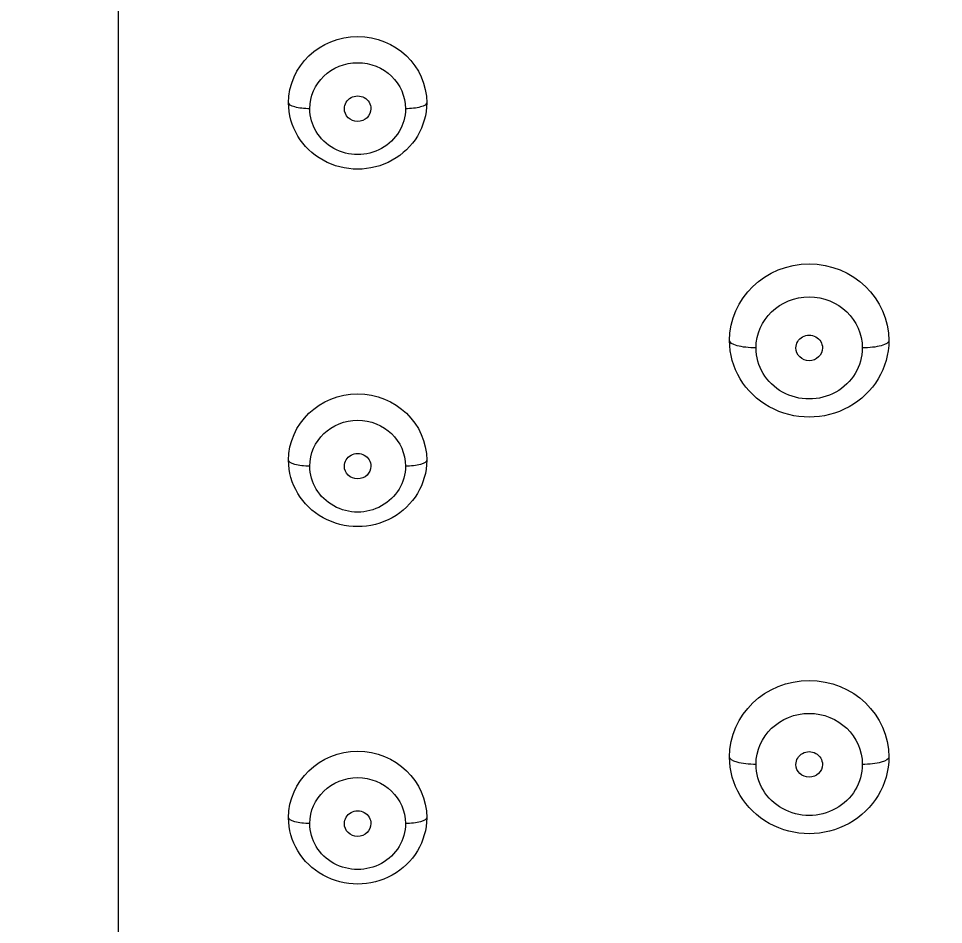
# Model space of a CAD drawing. Header units: millimetres. Extents: x -6909 to -4533, y -2578 to 782.
# Drawn here: x -5864.6 to -5847.19, y -607.7 to -590.65 of the extents above; entities that cross this region are included whole.
import ezdxf

# ---------------------------------------------------------------- set-up
doc = ezdxf.new("R2010")
doc.units = ezdxf.units.MM
doc.styles.get("Standard").update_dxf_attribs({"font": 'arial.ttf'})
doc.dimstyles.get("Standard").update_dxf_attribs({"dimtxt": 16, "dimasz": 16, "dimexe": 0.18, "dimexo": 0.0625, "dimgap": 3.5, "dimtad": 0, "dimdec": 1, "dimdsep": 46, "dimtxsty": 'Standard', "dimcen": 0.09, "dimclrd": 3, "dimclre": 3, "dimclrt": 3, "dimadec": 0, "dimazin": 0, "dimtfac": 1, "dimtdec": 1, "dimtofl": 0, "dimtmove": 0, "dimatfit": 3, "dimfxl": 1, "dimtolj": 1, "dimtzin": 0, "dimarcsym": 0})

# ---------------------------------------------------------------- blocks, each defined once
blk = doc.blocks.new('*D155')
at = {"color": 3, "lineweight": -2, "transparency": 16777216}
for p, q in [((-5929.667, -606.495), (-5929.667, -495.206)), ((-5813.774, -605.263), (-5813.774, -495.206)), ((-5913.667, -495.386), (-5901.48, -495.386)), ((-5829.774, -495.386), (-5841.961, -495.386))]:
    blk.add_line(p, q, dxfattribs=at)
at = {"color": 3, "lineweight": 18, "transparency": 16777216}
for points in [[(-5913.667, -492.72), (-5913.667, -498.053), (-5929.667, -495.386)], [(-5829.774, -492.72), (-5829.774, -498.053), (-5813.774, -495.386)]]:
    blk.add_solid(points, dxfattribs=at)
at = {"layer": 'Defpoints', "color": 0, "lineweight": 18, "transparency": 16777216}
for p in [(-5813.774, -495.386), (-5813.774, -605.325), (-5929.667, -606.558)]:
    blk.add_point(p, dxfattribs=at)
at = {"color": 3, "lineweight": 18, "transparency": 16777216, "insert": (-5871.72, -495.386), "char_height": 16, "attachment_point": 5}
blk.add_mtext('\\A1;115.9', dxfattribs=at)

msp = doc.modelspace()

# ---------------------------------------------------------------- linework, layer by layer
at = {"linetype": 'Continuous', "lineweight": 18, "extrusion": (0, 0, -1)}
for centre, major_axis, start_param, end_param in [((-5858.214, -592.237), (1.3, 0), 3.141593, 6.283185), ((-5858.214, -592.347), (-0.25, 0), 0, 3.141593), ((-5858.214, -592.237), (1.3, 0), 0, 3.141593), ((-5858.214, -592.347), (-0.25, 0), 3.141593, 6.283185), ((-5849.714, -596.71), (1.5, 0), 3.141593, 6.283185), ((-5849.714, -596.71), (1.5, 0), 0, 3.141593), ((-5849.714, -596.849), (-0.25, 0), 0, 3.141593), ((-5849.714, -596.849), (-0.25, 0), 3.141593, 6.283185), ((-5858.214, -598.963), (1.3, 0), 3.141593, 6.283185), ((-5858.214, -599.074), (-0.25, 0), 0, 3.141593), ((-5858.214, -598.963), (1.3, 0), 0, 3.141593), ((-5858.214, -599.074), (-0.25, 0), 3.141593, 6.283185), ((-5849.714, -604.549), (1.5, 0), 3.141593, 6.283185), ((-5858.214, -605.689), (1.3, 0), 3.141593, 6.283185), ((-5849.714, -604.549), (1.5, 0), 0, 3.141593), ((-5849.714, -604.687), (-0.25, 0), 0, 3.141593), ((-5849.714, -604.687), (-0.25, 0), 3.141593, 6.283185), ((-5858.214, -605.8), (-0.25, 0), 0, 3.141593), ((-5858.214, -605.689), (1.3, 0), 0, 3.141593), ((-5858.214, -605.8), (-0.25, 0), 3.141593, 6.283185)]:
    msp.add_ellipse(centre, major_axis=major_axis, ratio=0.960893, start_param=start_param, end_param=end_param, dxfattribs=at)
at = {"linetype": 'Continuous', "lineweight": 13, "extrusion": (0, 0, -1)}
for centre, major_axis, ratio, start_param, end_param in [((-5858.214, -592.347), (0.9, 0), 0.960893, 3.141593, 6.283185), ((-5859.114, -592.237), (-0.4, 0), 0.276921, 4.712387, 6.283185), ((-5858.214, -592.347), (0.9, 0), 0.960893, 0, 3.141593), ((-5857.314, -592.237), (0.4, 0), 0.276921, 0, 1.570799), ((-5849.714, -596.849), (1, 0), 0.960893, 3.141593, 6.283185), ((-5850.714, -596.71), (-0.5, 0), 0.276921, 4.712379, 6.283185), ((-5848.714, -596.71), (0.5, 0), 0.276921, 0, 1.570806), ((-5849.714, -596.849), (1, 0), 0.960893, 0, 3.141593), ((-5858.214, -599.074), (0.9, 0), 0.960893, 3.141593, 6.283185), ((-5859.114, -598.963), (-0.4, 0), 0.276921, 4.712387, 6.283185), ((-5857.314, -598.963), (0.4, 0), 0.276921, 0, 1.570799), ((-5858.214, -599.074), (0.9, 0), 0.960893, 0, 3.141593), ((-5849.714, -604.687), (1, 0), 0.960893, 3.141593, 6.283185), ((-5850.714, -604.549), (-0.5, 0), 0.276921, 4.712379, 6.283185), ((-5848.714, -604.549), (0.5, 0), 0.276921, 0, 1.570806), ((-5849.714, -604.687), (1, 0), 0.960893, 0, 3.141593), ((-5858.214, -605.8), (0.9, 0), 0.960893, 3.141593, 6.283185), ((-5859.114, -605.689), (-0.4, 0), 0.276921, 4.712387, 6.283185), ((-5858.214, -605.8), (0.9, 0), 0.960893, 0, 3.141593), ((-5857.314, -605.689), (0.4, 0), 0.276921, 0, 1.570799)]:
    msp.add_ellipse(centre, major_axis=major_axis, ratio=ratio, start_param=start_param, end_param=end_param, dxfattribs=at)
at = {"linetype": 'Continuous', "lineweight": 13}
for points, knots in [([(-5927.804, -636.441), (-5927.878, -634.337), (-5928.05, -628.629), (-5928.247, -617.457), (-5928.218, -606.63), (-5928.048, -597.595), (-5927.908, -592.377), (-5927.756, -587.998), (-5927.619, -584.503), (-5927.51, -582.319), (-5927.396, -580.573), (-5927.287, -579.264), (-5927.148, -577.959), (-5926.971, -576.659), (-5926.746, -575.364), (-5926.462, -574.08), (-5926.112, -572.812), (-5925.547, -571.148), (-5924.63, -569.141), (-5922.237, -565.411), (-5918.794, -562.439), (-5914.925, -560.144), (-5912.449, -558.91), (-5910.331, -558.013), (-5908.607, -557.36), (-5907.303, -556.9), (-5905.988, -556.469), (-5904.663, -556.066), (-5903.331, -555.687), (-5901.545, -555.214), (-5899.298, -554.678), (-5896.58, -554.118), (-5892.936, -553.47), (-5888.352, -552.831), (-5882.821, -552.303), (-5877.272, -551.992), (-5871.714, -551.893), (-5866.157, -551.992), (-5860.608, -552.302), (-5855.076, -552.831), (-5850.492, -553.47), (-5846.848, -554.118), (-5844.131, -554.679), (-5841.883, -555.214), (-5840.097, -555.688), (-5838.765, -556.066), (-5837.44, -556.469), (-5836.125, -556.899), (-5834.82, -557.359), (-5833.097, -558.013), (-5830.98, -558.912), (-5828.503, -560.144), (-5824.633, -562.44), (-5821.192, -565.412), (-5818.798, -569.142), (-5817.881, -571.149), (-5817.317, -572.813), (-5816.967, -574.081), (-5816.683, -575.365), (-5816.458, -576.66), (-5816.281, -577.96), (-5816.142, -579.265), (-5816.033, -580.574), (-5815.919, -582.32), (-5815.813, -584.475), (-5815.746, -586.194), (-5815.713, -587.039)], [0, 0, 0, 0, 0.031621, 0.085958, 0.167893, 0.194631, 0.221369, 0.248106, 0.261475, 0.274844, 0.281529, 0.288213, 0.294898, 0.301582, 0.308267, 0.314951, 0.321636, 0.32832, 0.341689, 0.355058, 0.39505, 0.408534, 0.422017, 0.435501, 0.442243, 0.448985, 0.455727, 0.462469, 0.469211, 0.475953, 0.489437, 0.50292, 0.516404, 0.543372, 0.57034, 0.597307, 0.624275, 0.651243, 0.67821, 0.705178, 0.732146, 0.74563, 0.759114, 0.772598, 0.77934, 0.786081, 0.792823, 0.799565, 0.806307, 0.813049, 0.826533, 0.840017, 0.853501, 0.893492, 0.906861, 0.920229, 0.926914, 0.933598, 0.940282, 0.946967, 0.953651, 0.960336, 0.96702, 0.973704, 0.987073, 1, 1, 1, 1]), ([(-5862.715, -638.613), (-5862.714, -638.331), (-5862.714, -637.762), (-5862.714, -636.912), (-5862.714, -635.776), (-5862.714, -634.358), (-5862.714, -632.088), (-5862.714, -629.25), (-5862.714, -622.441), (-5862.714, -612.225), (-5862.714, -600.877), (-5862.715, -592.93), (-5862.714, -588.96), (-5862.715, -587.255), (-5862.714, -586.69)], [0, 0, 0, 0, 0.016393, 0.032787, 0.04918, 0.081967, 0.114754, 0.180328, 0.245901, 0.508197, 0.770492, 0.901639, 0.967213, 1, 1, 1, 1])]:
    msp.add_open_spline(points, degree=3, knots=knots, dxfattribs=at)

# ---------------------------------------------------------------- dimensions: what is measured, and where the dimension line sits
at = {"color": 1, "lineweight": 18}
dim = msp.add_linear_dim(base=(-5813.774, -495.386), p1=(-5929.667, -606.558), p2=(-5813.774, -605.325), dimstyle='Standard', dxfattribs=at)
dim.commit()
dim.dimension.update_dxf_attribs({"geometry": '*D155', "text_midpoint": (-5871.72, -495.386)})

doc.saveas('drawing.dxf')
